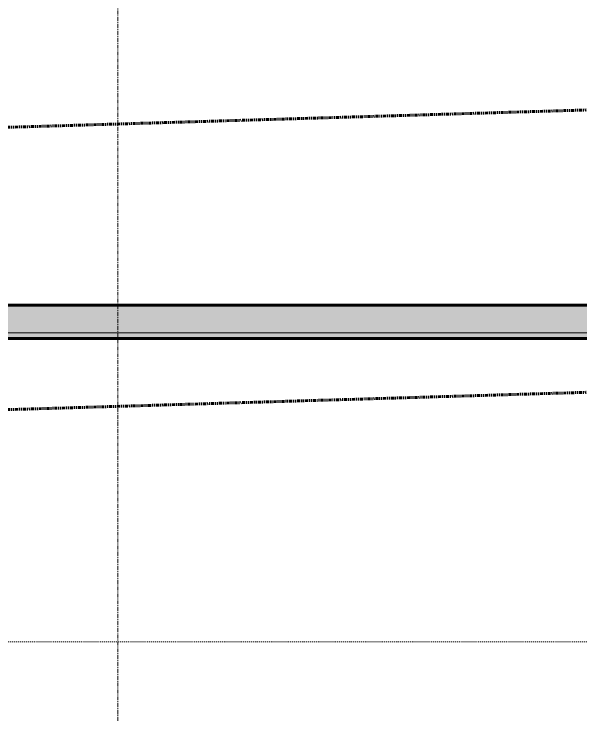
# Model space of a CAD drawing. Header units: inches. Extents: x -4169 to -1846, y 9706 to 12377.
# Drawn here: x -3167.6 to -3095.2, y 9836.2 to 9926.3 of the extents above; entities that cross this region are included whole.
import ezdxf

# ---------------------------------------------------------------- set-up
doc = ezdxf.new("R2010")
doc.units = ezdxf.units.IN
doc.header["$MEASUREMENT"] = 0
for name, pattern in [('Aligning Line 1_8_', [0.25, 0.125, -0.125]), ('Double Dash 3_8_', [1, 0.375, -0.125, 0.125, -0.125, 0.125, -0.125]), ('Grid Line 1_2_', [0.875, 0.5, -0.125, 0.125, -0.125])]:
    doc.linetypes.add(name, pattern=pattern)
for name, color, linetype, lineweight in [('0-1', 7, 'Continuous', 5), ('0-4', 147, 'Aligning Line 1_8_', 9), ('A-WALL-2', 250, 'Continuous', 60), ('A-WALL-3', 10, 'Continuous', 18), ('A-WALL-4', 254, 'Continuous', 5), ('A-WALL-5', 31, 'Continuous', 18), ('C-PROP-LINE-1', 250, 'Double Dash 3_8_', 60), ('G-ANNO-SYMB-1', 147, 'Aligning Line 1_8_', 9), ('S-GRID-1', 1, 'Grid Line 1_2_', 9)]:
    doc.layers.add(name, color=color, linetype=linetype, lineweight=lineweight)

# ---------------------------------------------------------------- blocks, each defined once
blk = doc.blocks.new('CTR - 1st Phase - Unit Layouts_rvt-1-ENLARGED RCP - 1ST FLOOR PLAN')
at = {"layer": 'G-ANNO-SYMB-1'}
blk.add_line((-1910.949, 9846.277), (-4009.53, 9846.277), dxfattribs=at)
blk = doc.blocks.new('Family - ___-1878357-ENLARGED RCP - 1ST FLOOR PLAN')
at = {"layer": 'C-PROP-LINE-1'}
for p, q in [((-3867.122, 9890.979), (-1910.949, 9949.541)), ((-3927.096, 9853.167), (-1910.949, 9913.525))]:
    blk.add_line(p, q, dxfattribs=at)
blk = doc.blocks.new('CTR - 1st Phase - Shell_rvt-1-ENLARGED RCP - 1ST FLOOR PLAN')
at = {"layer": 'A-WALL-4'}
blk.add_hatch(color=256, dxfattribs=at).paths.add_polyline_path([(-1931.324, 9884.939), (-1927.824, 9884.939), (-1927.824, 9885.689), (-3830.058, 9885.689), (-3830.058, 9889.189), (-3830.808, 9889.189), (-3830.808, 9884.939), (-2046.013, 9884.939)], flags=0)
at = {"layer": 'A-WALL-5'}
blk.add_hatch(color=256, dxfattribs=at).paths.add_polyline_path([(-2046.013, 9885.689), (-1931.324, 9885.689), (-1931.324, 9889.189), (-3830.058, 9889.189), (-3830.058, 9885.689), (-2181.077, 9885.689)], flags=0)
at = {"layer": 'A-WALL-2'}
for p, q in [((-3830.058, 9889.189), (-1931.324, 9889.189)), ((-1931.324, 9884.939), (-3830.808, 9884.939))]:
    blk.add_line(p, q, dxfattribs=at)
at = {"layer": 'A-WALL-3'}
blk.add_line((-1931.324, 9885.689), (-3830.058, 9885.689), dxfattribs=at)
at = {"layer": 'S-GRID-1'}
blk.add_line((-3154.324, 9836.18), (-3154.324, 12344.54), dxfattribs=at)
at = {"layer": '0-4'}
blk.add_blockref('Family - ___-1878357-ENLARGED RCP - 1ST FLOOR PLAN', (0, 0), dxfattribs=at)

msp = doc.modelspace()

# ---------------------------------------------------------------- block references
at = {"layer": '0-1'}
for name in ['CTR - 1st Phase - Shell_rvt-1-ENLARGED RCP - 1ST FLOOR PLAN', 'CTR - 1st Phase - Unit Layouts_rvt-1-ENLARGED RCP - 1ST FLOOR PLAN']:
    msp.add_blockref(name, (0, 0), dxfattribs=at)

doc.saveas('drawing.dxf')
